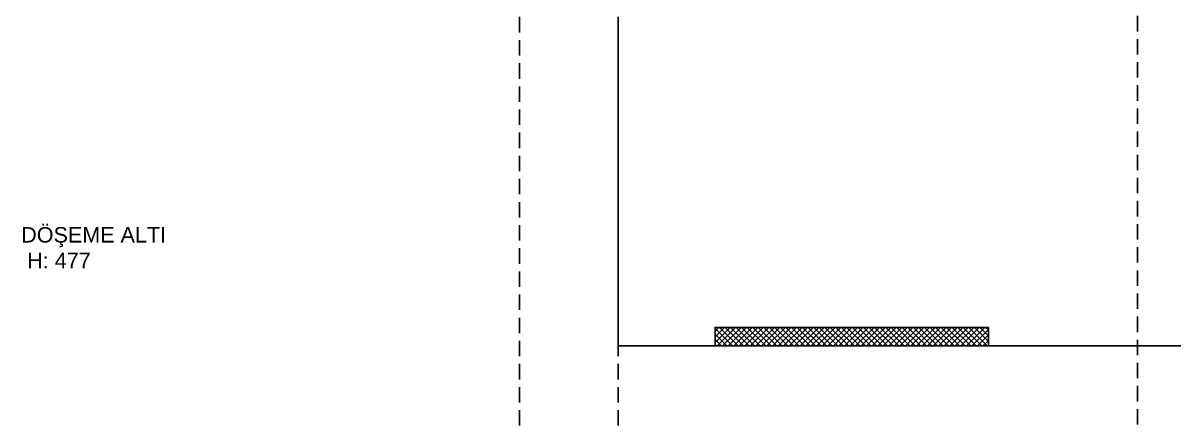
# Model space of a CAD drawing. Header units: millimetres. Extents: x -29311 to -3405, y 28913 to 42880.
# Drawn here: x -17044 to -16112, y 40453 to 40775 of the extents above; entities that cross this region are included whole.
import ezdxf

# ---------------------------------------------------------------- set-up
doc = ezdxf.new("R2010")
doc.units = ezdxf.units.MM
doc.linetypes.add('HIDDEN', pattern=[0.375, 0.25, -0.125])
for name, color, linetype in [('A-BA-HIDDEN', 136, 'HIDDEN'), ('A-BA-KALIP-YAZI', 246, 'Continuous'), ('A-DOSEME-GOR0.1', 77, 'Continuous'), ('A-DUVAR', 53, 'Continuous'), ('A-DUVAR-TARAMA', 251, 'Continuous'), ('A-MERDIVEN', 125, 'Continuous')]:
    doc.layers.add(name, color=color, linetype=linetype)
doc.styles.get("Standard").update_dxf_attribs({"font": 'arial.ttf'})

# ---------------------------------------------------------------- blocks, each defined once
blk = doc.blocks.new('2. bodrum kat kirişileri')
at = {"layer": 'A-BA-HIDDEN', "ltscale": 50}
for points in [[(976.63, -21294.56), (976.63, -22029.94)], [(1056.63, -21294.56), (1056.63, -22509.94)], [(1477.46, -22074.94), (1477.46, -21294.55)]]:
    blk.add_lwpolyline(points, dxfattribs=at)
at = {"layer": 'A-BA-KALIP-YAZI', "insert": (572.79, -21783.64), "char_height": 12.5, "attachment_point": 1}
blk.add_mtext('DÖŞEME ALTI\\P H: 477', dxfattribs=at)

msp = doc.modelspace()

# ---------------------------------------------------------------- hatches: boundary and pattern name
at = {"layer": 'A-DUVAR-TARAMA'}
h = msp.add_hatch(dxfattribs=at)
h.set_pattern_fill('ANSI37', color=256, angle=-90, style=0)
h.set_pattern_definition([(315, (-37616.6396, 126736.2067), (2.24506403, 2.24506403), []), (45, (-37616.6396, 126736.2067), (-2.24506403, 2.24506403), [])])
h.paths.add_polyline_path([(-16482.74, 40512.77), (-16482.74, 40527.77), (-16261.24, 40527.77), (-16261.24, 40512.77)])

# ---------------------------------------------------------------- linework, layer by layer
at = {"layer": 'A-DOSEME-GOR0.1'}
for p, q in [((-16561.24, 40512.77), (-16561.24, 40777.77)), ((-14919.74, 40512.77), (-16561.24, 40512.77))]:
    msp.add_line(p, q, dxfattribs=at)
at = {"layer": 'A-DUVAR'}
msp.add_lwpolyline([(-16482.74, 40512.77), (-16482.74, 40527.77), (-16261.24, 40527.77), (-16261.24, 40512.77)], close=True, dxfattribs=at)

# ---------------------------------------------------------------- block references
at = {"layer": 'A-MERDIVEN'}
msp.add_blockref('2. bodrum kat kirişileri', (-17617.87, 62392.7), dxfattribs=at)

doc.saveas('drawing.dxf')
